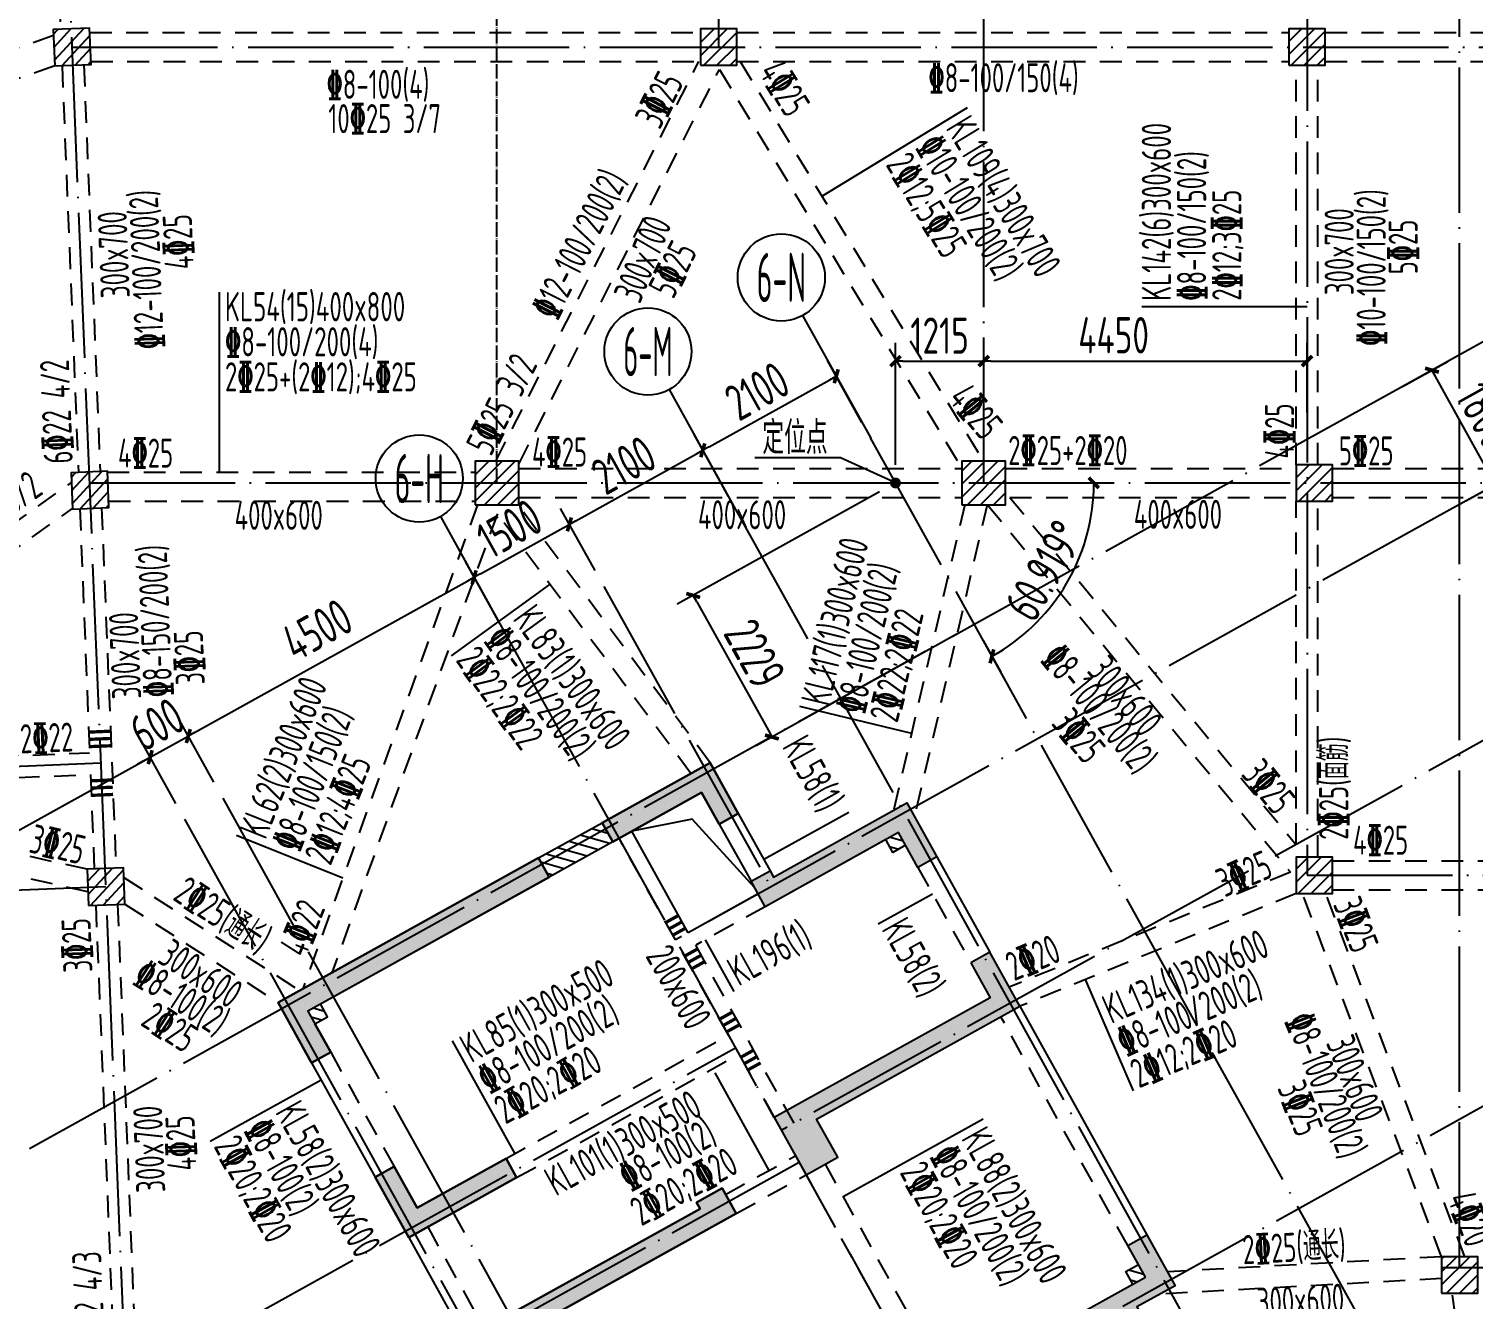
# Model space of a CAD drawing. Header units: millimetres. Extents: x 64473 to 386235, y 427387 to 703525.
# Drawn here: x 192955 to 212832, y 566360 to 583845 of the extents above; entities that cross this region are included whole.
import ezdxf
from ezdxf.enums import TextEntityAlignment as Align

# ---------------------------------------------------------------- set-up
doc = ezdxf.new("R2010")
doc.units = ezdxf.units.MM
doc.header["$LTSCALE"] = 100
doc.header["$PDMODE"] = 35
doc.header["$PDSIZE"] = 200
doc.linetypes.add('3', pattern=[5, 3, -2])
doc.linetypes.add('DOTE', pattern=[2.42, 2, -0.2, 0.02, -0.2])
for name, color, linetype in [('B-TEXT', 7, 'Continuous'), ('B-开洞', 7, 'Continuous'), ('COLU', 7, 'Continuous'), ('colu-1层', 6, 'Continuous'), ('h填实-1层', 254, 'Continuous'), ('h斜线-1层', 7, 'Continuous'), ('h斜线-柱', 7, 'Continuous'), ('L-AXIS', 3, 'Continuous'), ('L-dote', 253, 'DOTE'), ('L-箍筋', 1, 'Continuous'), ('wall-主楼', 2, 'Continuous'), ('垂直标注', 31, 'Continuous'), ('垂直钢筋', 27, 'Continuous'), ('梁', 4, 'Continuous'), ('梁虚线', 4, '3'), ('水平标注', 2, 'Continuous'), ('水平钢筋', 30, 'Continuous')]:
    doc.layers.add(name, color=color, linetype=linetype)
doc.styles.add('_TCH_AXIS', font='tssdeng.shx', dxfattribs={"width": 0.7, "bigfont": 'tssdchn.shx'})
doc.styles.add('COMPLEX', font='tssdeng.shx', dxfattribs={"width": 0.7, "bigfont": 'tssdchn.shx'})
doc.styles.get("Standard").update_dxf_attribs({"font": 'tssdeng.shx', "width": 0.7, "bigfont": 'tssdchn.shx'})
doc.styles.add('TSSD_Dimension', font='Tssdeng.shx', dxfattribs={"width": 0.7, "bigfont": 'tssdchn.shx'})
doc.dimstyles.new('TSSD_100_100', dxfattribs={"dimtxt": 300, "dimasz": 100, "dimexe": 100, "dimexo": 250, "dimgap": 100, "dimtad": 1, "dimdec": 0, "dimzin": 0, "dimdsep": 46, "dimtxsty": 'TSSD_Dimension', "dimblk": 'ARCHTICK', "dimcen": 0, "dimdle": 100, "dimclrt": 7, "dimadec": 0, "dimazin": 0, "dimtfac": 1, "dimtdec": 0, "dimtix": 1, "dimtmove": 2, "dimatfit": 3, "dimldrblk": 'ARCHTICK', "dimfxl": 1, "dimtolj": 1, "dimtzin": 0, "dimarcsym": 0})
doc.dimstyles.new('TSSD_100_100$0', dxfattribs={"dimtxt": 300, "dimasz": 100, "dimexe": 250, "dimexo": 250, "dimgap": 100, "dimtad": 1, "dimdec": 0, "dimzin": 0, "dimdsep": 46, "dimtxsty": 'TSSD_Dimension', "dimblk": '_tsdbk', "dimblk1": '_tsdbk', "dimblk2": '_tsdbk', "dimsah": 1, "dimcen": 0, "dimclrt": 7, "dimadec": 0, "dimazin": 0, "dimtfac": 1, "dimtdec": 0, "dimtix": 1, "dimtmove": 2, "dimatfit": 3, "dimldrblk": '_tsdbk', "dimfxl": 1, "dimtolj": 1, "dimtzin": 0, "dimarcsym": 0})
pattern_1 = [(45, (-467527.32, -323147.44), (-89.802561, 89.802561), [])]
pattern_2 = [(47.298773, (-467527.32, -323147.44), (-93.332309, 86.128277), [])]
pattern_3 = [(344.045374, (-164355.95, 304847.75), (34.909255, 122.10792), [])]

# ---------------------------------------------------------------- blocks, each defined once
blk = doc.blocks.new('_tsdbk')
blk.add_line((-1, 0), (0, 0))
at = {"const_width": 0.5}
blk.add_lwpolyline([(-0.7, -0.7), (0.7, 0.7)], dxfattribs=at)
blk = doc.blocks.new('*D66')
at = {"layer": 'Defpoints', "color": 0}
for p in [(204882, 577595), (204882, 577595), (207010, 577595), (205965, 575647), (206955, 575817)]:
    blk.add_point(p, dxfattribs=at)
at = {"layer": 'L-AXIS', "color": 0, "lineweight": -2}
for p, q in [((207260, 577595), (207862, 577595)), ((206087, 575428), (206330, 574990))]:
    blk.add_line(p, q, dxfattribs=at)
blk.add_arc((204882, 577595), 2731, 301.1793, 357.9016, dxfattribs=at)
at = {"layer": 'L-AXIS', "color": 0, "lineweight": -2, "xscale": 100, "yscale": 100, "zscale": 100}
for p, rotation in [((207612, 577595), 88.9507936716899), ((206209, 575208), 210.1301263151133)]:
    blk.add_blockref('_tsdbk', p, dxfattribs=dict(at, rotation=rotation))
at = {"layer": 'L-AXIS', "color": 7, "insert": (206934, 576388), "char_height": 500, "attachment_point": 5, "rotation": 59.5405, "style": 'TSSD_Dimension'}
blk.add_mtext('\\A1;60.919°', dxfattribs=at)
blk = doc.blocks.new('*D67')
at = {"layer": 'Defpoints', "color": 0}
for p in [(206096, 579272), (206096, 578316), (204882, 577595)]:
    blk.add_point(p, dxfattribs=at)
at = {"layer": 'L-AXIS', "color": 0, "lineweight": -2}
for p, q in [((204882, 577845), (204882, 579522)), ((206096, 578566), (206096, 579522)), ((204982, 579272), (205996, 579272))]:
    blk.add_line(p, q, dxfattribs=at)
at = {"layer": 'L-AXIS', "color": 0, "lineweight": -2, "xscale": 100, "yscale": 100, "zscale": 100, "rotation": 180}
blk.add_blockref('_tsdbk', (204882, 579272), dxfattribs=at)
at = {"layer": 'L-AXIS', "color": 0, "lineweight": -2, "xscale": 100, "yscale": 100, "zscale": 100}
blk.add_blockref('_tsdbk', (206096, 579272), dxfattribs=at)
at = {"layer": 'L-AXIS', "color": 7, "insert": (205489, 579622), "char_height": 500, "attachment_point": 5, "style": 'TSSD_Dimension'}
blk.add_mtext('\\A1;1215', dxfattribs=at)
blk = doc.blocks.new('*D68')
at = {"layer": 'Defpoints', "color": 0}
for p in [(204066, 579063), (204541, 578209), (202705, 577189)]:
    blk.add_point(p, dxfattribs=at)
at = {"layer": 'L-AXIS', "color": 0, "lineweight": -2}
for p, q in [((204419, 578427), (203945, 579282)), ((202318, 578092), (203979, 579015)), ((202583, 577408), (202109, 578262))]:
    blk.add_line(p, q, dxfattribs=at)
at = {"layer": 'L-AXIS', "color": 0, "lineweight": -2, "yscale": 100, "zscale": 100}
for p, xscale, rotation in [((204066, 579063), 99.99999999999999, 29.04537402752898), ((202230, 578044), 100, 209.045374027529)]:
    blk.add_blockref('_tsdbk', p, dxfattribs=dict(at, xscale=xscale, rotation=rotation))
at = {"layer": 'L-AXIS', "color": 7, "insert": (202978, 578859), "char_height": 500, "attachment_point": 5, "rotation": 29.0454, "style": 'TSSD_Dimension'}
blk.add_mtext('\\A1;2100', dxfattribs=at)
blk = doc.blocks.new('*D69')
at = {"layer": 'Defpoints', "color": 0}
for p in [(202230, 578044), (202705, 577189), (200869, 576170)]:
    blk.add_point(p, dxfattribs=at)
at = {"layer": 'L-AXIS', "color": 0, "lineweight": -2}
for p, q in [((202583, 577408), (202109, 578262)), ((200482, 577073), (202143, 577995)), ((200747, 576388), (200273, 577243))]:
    blk.add_line(p, q, dxfattribs=at)
at = {"layer": 'L-AXIS', "color": 0, "lineweight": -2, "yscale": 100, "zscale": 100}
for p, xscale, rotation in [((202230, 578044), 99.99999999999999, 29.04537402752898), ((200394, 577024), 100, 209.045374027529)]:
    blk.add_blockref('_tsdbk', p, dxfattribs=dict(at, xscale=xscale, rotation=rotation))
at = {"layer": 'L-AXIS', "color": 7, "insert": (201142, 577840), "char_height": 500, "attachment_point": 5, "rotation": 29.0454, "style": 'TSSD_Dimension'}
blk.add_mtext('\\A1;2100', dxfattribs=at)
blk = doc.blocks.new('*D79')
at = {"layer": 'Defpoints', "color": 0}
for p in [(213140, 577574), (212514, 577226), (213970, 574603)]:
    blk.add_point(p, dxfattribs=at)
at = {"layer": 'L-AXIS', "color": 0, "lineweight": -2}
for p, q in [((212733, 577347), (213359, 577695)), ((214548, 575038), (213189, 577486)), ((214189, 574724), (214815, 575072))]:
    blk.add_line(p, q, dxfattribs=at)
at = {"layer": 'L-AXIS', "color": 0, "lineweight": -2, "xscale": 100, "yscale": 100, "zscale": 100}
for p, rotation in [((213140, 577574), 119.0453740275032), ((214597, 574951), 299.0453740275032)]:
    blk.add_blockref('_tsdbk', p, dxfattribs=dict(at, rotation=rotation))
at = {"layer": 'L-AXIS', "color": 7, "insert": (214174, 576432), "char_height": 500, "attachment_point": 5, "rotation": 299.0454, "style": 'TSSD_Dimension'}
blk.add_mtext('\\A1;3000', dxfattribs=at)
blk = doc.blocks.new('*D109')
at = {"layer": 'Defpoints', "color": 0}
for p in [(194625, 573820), (195099, 572965), (190378, 570344)]:
    blk.add_point(p, dxfattribs=at)
at = {"layer": 'L-AXIS', "color": 0, "lineweight": -2}
for p, q in [((194977, 573184), (194503, 574038)), ((189991, 571246), (194537, 573771)), ((190257, 570562), (189782, 571416))]:
    blk.add_line(p, q, dxfattribs=at)
at = {"layer": 'L-AXIS', "color": 0, "lineweight": -2, "yscale": 100, "zscale": 100}
for p, xscale, rotation in [((194625, 573820), 99.99999999999999, 29.04537402752898), ((189904, 571198), 100, 209.045374027529)]:
    blk.add_blockref('_tsdbk', p, dxfattribs=dict(at, xscale=xscale, rotation=rotation))
at = {"layer": 'L-AXIS', "color": 7, "insert": (192094, 572815), "char_height": 500, "attachment_point": 5, "rotation": 29.0454, "style": 'TSSD_Dimension'}
blk.add_mtext('\\A1;5400', dxfattribs=at)
blk = doc.blocks.new('*D122')
at = {"layer": 'Defpoints', "color": 0}
for p in [(199083, 576296), (199557, 575442), (195623, 573257)]:
    blk.add_point(p, dxfattribs=at)
at = {"layer": 'L-AXIS', "color": 0, "lineweight": -2}
for p, q in [((199436, 575660), (198962, 576514)), ((195236, 574160), (198996, 576247)), ((195502, 573475), (195028, 574330))]:
    blk.add_line(p, q, dxfattribs=at)
at = {"layer": 'L-AXIS', "color": 0, "lineweight": -2, "yscale": 100, "zscale": 100}
for p, xscale, rotation in [((199083, 576296), 99.99999999999999, 29.04537402752898), ((195149, 574111), 100, 209.045374027529)]:
    blk.add_blockref('_tsdbk', p, dxfattribs=dict(at, xscale=xscale, rotation=rotation))
at = {"layer": 'L-AXIS', "color": 7, "insert": (196922, 575573), "char_height": 500, "attachment_point": 5, "rotation": 29.0454, "style": 'TSSD_Dimension'}
blk.add_mtext('\\A1;4500', dxfattribs=at)
blk = doc.blocks.new('*D123')
at = {"layer": 'Defpoints', "color": 0}
for p in [(195149, 574111), (195623, 573257), (195099, 572965)]:
    blk.add_point(p, dxfattribs=at)
at = {"layer": 'L-AXIS', "color": 0, "lineweight": -2}
for p, q in [((195502, 573475), (195028, 574330)), ((194977, 573184), (194503, 574038)), ((194625, 573820), (195149, 574111)), ((195236, 574160), (195324, 574208)), ((194537, 573771), (194450, 573723))]:
    blk.add_line(p, q, dxfattribs=at)
at = {"layer": 'L-AXIS', "color": 0, "lineweight": -2, "xscale": 100, "yscale": 100, "zscale": 100}
for p, rotation in [((195149, 574111), 209.045374027529), ((194625, 573820), 29.04537402752898)]:
    blk.add_blockref('_tsdbk', p, dxfattribs=dict(at, rotation=rotation))
at = {"layer": 'L-AXIS', "color": 7, "insert": (194717, 574271), "char_height": 500, "attachment_point": 5, "rotation": 29.0454, "style": 'TSSD_Dimension'}
blk.add_mtext('\\A1;600', dxfattribs=at)
blk = doc.blocks.new('*D124')
at = {"layer": 'Defpoints', "color": 0}
for p in [(200394, 577024), (200869, 576170), (199557, 575442)]:
    blk.add_point(p, dxfattribs=at)
at = {"layer": 'L-AXIS', "color": 0, "lineweight": -2}
for p, q in [((200747, 576388), (200273, 577243)), ((199171, 576344), (200307, 576975)), ((199436, 575660), (198962, 576514))]:
    blk.add_line(p, q, dxfattribs=at)
at = {"layer": 'L-AXIS', "color": 0, "lineweight": -2, "yscale": 100, "zscale": 100}
for p, xscale, rotation in [((200394, 577024), 99.99999999999999, 29.04537402752898), ((199083, 576296), 100, 209.045374027529)]:
    blk.add_blockref('_tsdbk', p, dxfattribs=dict(at, xscale=xscale, rotation=rotation))
at = {"layer": 'L-AXIS', "color": 7, "insert": (199569, 576966), "char_height": 500, "attachment_point": 5, "rotation": 29.0454, "style": 'TSSD_Dimension'}
blk.add_mtext('\\A1;1500', dxfattribs=at)
blk = doc.blocks.new('*D125')
at = {"layer": 'Defpoints', "color": 0}
for p in [(204882, 577595), (205965, 575647), (203181, 574098)]:
    blk.add_point(p, dxfattribs=at)
at = {"layer": 'L-AXIS', "color": 0, "lineweight": -2}
for p, q in [((204663, 577473), (201879, 575925)), ((202146, 575959), (203132, 574186)), ((205747, 575525), (202963, 573977))]:
    blk.add_line(p, q, dxfattribs=at)
at = {"layer": 'L-AXIS', "color": 0, "lineweight": -2, "xscale": 100, "yscale": 100, "zscale": 100}
for p, rotation in [((202098, 576046), 119.080919986805), ((203181, 574098), 299.080919986805)]:
    blk.add_blockref('_tsdbk', p, dxfattribs=dict(at, rotation=rotation))
at = {"layer": 'L-AXIS', "color": 7, "insert": (202945, 575242), "char_height": 500, "attachment_point": 5, "rotation": 299.0809, "style": 'TSSD_Dimension'}
blk.add_mtext('\\A1;2229', dxfattribs=at)
blk = doc.blocks.new('*D126')
at = {"layer": 'Defpoints', "color": 0}
for p in [(212265, 579147), (211640, 578799), (212513, 577225)]:
    blk.add_point(p, dxfattribs=at)
at = {"layer": 'L-AXIS', "color": 0, "lineweight": -2}
for p, q in [((211858, 578920), (212484, 579268)), ((213091, 577660), (212314, 579059)), ((212732, 577347), (213358, 577694))]:
    blk.add_line(p, q, dxfattribs=at)
at = {"layer": 'L-AXIS', "color": 0, "lineweight": -2, "xscale": 100, "yscale": 100, "zscale": 100}
for p, rotation in [((212265, 579147), 119.0453740275032), ((213139, 577573), 299.0453740275032)]:
    blk.add_blockref('_tsdbk', p, dxfattribs=dict(at, rotation=rotation))
at = {"layer": 'L-AXIS', "color": 7, "insert": (213008, 578530), "char_height": 500, "attachment_point": 5, "rotation": 299.0454, "style": 'TSSD_Dimension'}
blk.add_mtext('\\A1;1800', dxfattribs=at)
blk = doc.blocks.new('*D214')
at = {"layer": 'Defpoints', "color": 0}
for p in [(210546, 579272), (206096, 578316), (210546, 578316)]:
    blk.add_point(p, dxfattribs=at)
at = {"layer": 'L-AXIS', "color": 0, "lineweight": -2}
for p, q in [((206096, 578566), (206096, 579522)), ((210546, 578566), (210546, 579522)), ((206196, 579272), (210446, 579272))]:
    blk.add_line(p, q, dxfattribs=at)
at = {"layer": 'L-AXIS', "color": 0, "lineweight": -2, "xscale": 100, "yscale": 100, "zscale": 100, "rotation": 180}
blk.add_blockref('_tsdbk', (206096, 579272), dxfattribs=at)
at = {"layer": 'L-AXIS', "color": 0, "lineweight": -2, "xscale": 100, "yscale": 100, "zscale": 100}
blk.add_blockref('_tsdbk', (210546, 579272), dxfattribs=at)
at = {"layer": 'L-AXIS', "color": 7, "insert": (207884, 579628), "char_height": 500, "attachment_point": 5, "style": 'TSSD_Dimension'}
blk.add_mtext('\\A1;4450', dxfattribs=at)
blk = doc.blocks.new('_AXISO')
blk.add_circle((0, 0), 0.5)
at = {"layer": 'B-TEXT', "style": 'COMPLEX', "width": 1.450893}
blk.add_attdef('A', text='', height=0.56, dxfattribs=at).set_placement((0.249375, -0.28), (0.749375, -0.28), align=Align.FIT)

msp = doc.modelspace()

# ---------------------------------------------------------------- hatches: boundary and pattern name
at = {"layer": 'h填实-1层'}
for points in [[(202213.9, 573335.8), (200989.9, 572656.1), (200844.3, 572918.4), (202330.5, 573743.8), (202718.9, 573044.4), (202456.6, 572898.7)], [(205190.7, 572300.9), (204923.7, 572781.8), (203087.8, 571762.2), (202893.6, 572111.9), (203155.8, 572257.6), (203204.4, 572170.1), (205040.3, 573189.7), (205452.9, 572446.6)], [(200115.7, 572170.6), (196793.6, 570325.7), (197109.2, 569757.5), (196846.9, 569611.8), (196385.7, 570442.4), (199970, 572432.9)], [(205918.9, 570989.6), (206186, 570508.8), (203213.6, 568858.1), (203650.5, 568071.2), (204087.6, 568314), (203796.3, 568838.5), (206593.9, 570392.1), (206181.2, 571135.2)], [(199668.2, 568033), (198182, 567207.7), (197720.8, 568038.2), (197983.1, 568183.9), (198298.7, 567615.6), (199522.6, 568295.3)], [(199366.8, 565692.3), (199900.8, 564730.6), (199638.5, 564585), (198958.8, 565808.9), (202193.5, 567605.3), (202145, 567692.7), (202494.7, 567886.9), (202688.9, 567537.2)], [(208322.2, 566662.1), (208079.4, 567099.2), (208341.7, 567244.9), (208730.1, 566545.5), (208205.6, 566254.2), (208448.3, 565817.1), (208186, 565671.4), (207943.3, 566108.6), (205408, 564700.6), (205262.3, 564962.9)]]:
    msp.add_hatch(color=256, dxfattribs=at).paths.add_polyline_path(points)
at = {"layer": 'h斜线-1层'}
h = msp.add_hatch(dxfattribs=at)
h.set_pattern_fill('ANSI31', color=256, scale=40, angle=-60.95463, style=0)
h.set_pattern_definition(pattern_3)
h.paths.add_polyline_path([(200989.9, 572656.1), (200844.3, 572918.4), (199970, 572432.9), (200115.7, 572170.6)])
h = msp.add_hatch(dxfattribs=at)
h.set_pattern_fill('ANSI31', color=256, scale=40, angle=-60.95463, style=0)
h.set_pattern_definition(pattern_3)
h.paths.add_polyline_path([(205020.8, 572606.9), (204923.7, 572781.8), (204748.8, 572684.7), (204845.9, 572509.8)])
h = msp.add_hatch(dxfattribs=at)
h.set_pattern_fill('ANSI31', color=256, scale=40, angle=-60.95463, style=0)
h.set_pattern_definition(pattern_3)
h.paths.add_polyline_path([(197065.6, 570248), (196968.5, 570422.8), (196793.6, 570325.7), (196890.7, 570150.9)])
h = msp.add_hatch(dxfattribs=at)
h.set_pattern_fill('ANSI31', color=256, scale=40, angle=-60.95463, style=0)
h.set_pattern_definition(pattern_3)
h.paths.add_polyline_path([(208322.2, 566662.1), (208225.1, 566837), (208050.2, 566739.9), (208147.3, 566565)])
at = {"layer": 'h斜线-柱'}
h = msp.add_hatch(dxfattribs=at)
h.set_pattern_fill('ANSI31', color=256, scale=40, angle=2.29877, style=0)
h.set_pattern_definition(pattern_2)
h.paths.add_polyline_path([(193311.6, 583334.9), (193811.2, 583354.9), (193791.1, 583854.5), (193291.5, 583834.5)])
h = msp.add_hatch(dxfattribs=at)
h.set_pattern_fill('ANSI31', color=256, scale=40, style=0)
h.set_pattern_definition(pattern_1)
h.paths.add_polyline_path([(202196.5, 583344.7), (202696.5, 583344.7), (202696.5, 583844.7), (202196.5, 583844.7)])
h = msp.add_hatch(dxfattribs=at)
h.set_pattern_fill('ANSI31', color=256, scale=40, style=0)
h.set_pattern_definition(pattern_1)
h.paths.add_polyline_path([(210296.5, 583344.7), (210796.5, 583344.7), (210796.5, 583844.7), (210296.5, 583844.7)])
h = msp.add_hatch(dxfattribs=at)
h.set_pattern_fill('ANSI31', color=256, scale=40, angle=-2e-12, style=0)
h.paths.add_polyline_path([(199096.5, 577294.7), (199696.5, 577294.7), (199696.5, 577894.7), (199096.5, 577894.7)])
h = msp.add_hatch(dxfattribs=at)
h.set_pattern_fill('ANSI31', color=256, scale=40, angle=-2e-12, style=0)
h.paths.add_polyline_path([(205796.5, 577294.7), (206396.5, 577294.7), (206396.5, 577894.7), (205796.5, 577894.7)])
h = msp.add_hatch(dxfattribs=at)
h.set_pattern_fill('ANSI31', color=256, scale=40, style=0)
h.set_pattern_definition(pattern_1)
h.paths.add_polyline_path([(210396.5, 577344.7), (210896.5, 577344.7), (210896.5, 577844.7), (210396.5, 577844.7)])
h = msp.add_hatch(dxfattribs=at)
h.set_pattern_fill('ANSI31', color=256, scale=40, angle=2.29877, style=0)
h.set_pattern_definition(pattern_2)
h.paths.add_polyline_path([(193556.5, 577235), (194056.1, 577255), (194036, 577754.6), (193536.4, 577734.6)])
h = msp.add_hatch(dxfattribs=at)
h.set_pattern_fill('ANSI31', color=256, scale=40, angle=2.29877, style=0)
h.set_pattern_definition(pattern_2)
h.paths.add_polyline_path([(193775.5, 571777.4), (194275.1, 571797.4), (194255.1, 572297), (193755.5, 572277)])
h = msp.add_hatch(dxfattribs=at)
h.set_pattern_fill('ANSI31', color=256, scale=40, style=0)
h.set_pattern_definition(pattern_1)
h.paths.add_polyline_path([(210396.5, 571944.7), (210896.5, 571944.7), (210896.5, 572444.7), (210396.5, 572444.7)])
h = msp.add_hatch(dxfattribs=at)
h.set_pattern_fill('ANSI31', color=256, scale=40, style=0)
h.set_pattern_definition(pattern_1)
h.paths.add_polyline_path([(212396.5, 566444.7), (212896.5, 566444.7), (212896.5, 566944.7), (212396.5, 566944.7)])

# ---------------------------------------------------------------- linework, layer by layer
at = {"layer": 'B-开洞'}
msp.add_lwpolyline([(202942.1, 572024.5), (202084.9, 572965.6), (201252.2, 572801.8)], dxfattribs=at)
at = {"layer": 'COLU'}
for points in [[(193311.6, 583334.9), (193811.2, 583354.9), (193791.1, 583854.5), (193291.5, 583834.5)], [(202196.5, 583344.7), (202696.5, 583344.7), (202696.5, 583844.7), (202196.5, 583844.7)], [(210296.5, 583344.7), (210796.5, 583344.7), (210796.5, 583844.7), (210296.5, 583844.7)], [(199096.5, 577294.7), (199696.5, 577294.7), (199696.5, 577894.7), (199096.5, 577894.7)], [(205796.5, 577294.7), (206396.5, 577294.7), (206396.5, 577894.7), (205796.5, 577894.7)], [(210396.5, 577344.7), (210896.5, 577344.7), (210896.5, 577844.7), (210396.5, 577844.7)], [(193556.5, 577235), (194056.1, 577255), (194036, 577754.6), (193536.4, 577734.6)], [(193775.5, 571777.4), (194275.1, 571797.4), (194255.1, 572297), (193755.5, 572277)], [(210396.5, 571944.7), (210896.5, 571944.7), (210896.5, 572444.7), (210396.5, 572444.7)], [(212396.5, 566444.7), (212896.5, 566444.7), (212896.5, 566944.7), (212396.5, 566944.7)]]:
    msp.add_lwpolyline(points, close=True, dxfattribs=at)
at = {"layer": 'colu-1层', "elevation": 0}
for points in [[(202213.9, 573335.8), (200989.9, 572656.1), (200844.3, 572918.4), (202330.5, 573743.8), (202718.9, 573044.4), (202456.6, 572898.7)], [(205190.7, 572300.9), (204923.7, 572781.8), (203087.8, 571762.2), (202893.6, 572111.9), (203155.8, 572257.6), (203204.4, 572170.1), (205040.3, 573189.7), (205452.9, 572446.6)], [(200115.7, 572170.6), (196793.6, 570325.7), (197109.2, 569757.5), (196846.9, 569611.8), (196385.7, 570442.4), (199970, 572432.9)], [(205918.9, 570989.6), (206186, 570508.8), (203213.6, 568858.1), (203650.5, 568071.2), (204087.6, 568314), (203796.3, 568838.5), (206593.9, 570392.1), (206181.2, 571135.2)], [(199668.2, 568033), (198182, 567207.7), (197720.8, 568038.2), (197983.1, 568183.9), (198298.7, 567615.6), (199522.6, 568295.3)], [(208322.2, 566662.1), (208079.4, 567099.2), (208341.7, 567244.9), (208730.1, 566545.5), (208205.6, 566254.2), (208448.3, 565817.1), (208186, 565671.4), (207943.3, 566108.6), (205408, 564700.6), (205262.3, 564962.9)]]:
    msp.add_lwpolyline(points, close=True, dxfattribs=at)
at = {"layer": 'colu-1层'}
msp.add_lwpolyline([(199366.8, 565692.3), (199900.8, 564730.6), (199638.5, 564585), (198958.8, 565808.9), (202193.5, 567605.3), (202145, 567692.7), (202494.7, 567886.9), (202688.9, 567537.2)], close=True, dxfattribs=at)
at = {"layer": 'L-AXIS'}
for p, q in [((203602.2, 579898.6), (204540.6, 578208.9)), ((213043.6, 579578.8), (211639.5, 578799.1)), ((201766.4, 578879), (202704.7, 577189.3)), ((213917.5, 578005.2), (212513.4, 577225.5)), ((198619.1, 577131.2), (199557.5, 575441.5))]:
    msp.add_line(p, q, dxfattribs=at)
msp.add_lwpolyline([(204881.7, 577594.7), (204123.9, 577938.2), (202948.3, 577938.2)], dxfattribs=at)
at = {"layer": 'L-AXIS', "const_width": 75}
msp.add_lwpolyline([(204846.9, 577608.7, 1), (204916.5, 577580.7, 1)], format="xyb", close=True, dxfattribs=at)
at = {"layer": 'L-dote', "ltscale": 10}
for p, q in [((197411.7, 487429.9), (189943.7, 673465)), ((202446.5, 594394.7), (202446.5, 583594.7)), ((210546.5, 594394.7), (210546.5, 572194.7)), ((206096.5, 577594.7), (206096.5, 585264.6)), ((212646.5, 566794.7), (212646.5, 585264.6)), ((193551.4, 583594.7), (306735.7, 583594.7)), ((211639.5, 578799.1), (187620.9, 565460.5)), ((204535.7, 578217.7), (216936.2, 555888.4, 0)), ((193792.2, 577594.7), (295446.5, 577594.7)), ((212513.4, 577225.5), (201854.2, 571305.9)), ((202699.8, 577198.1), (219130.6, 547611.5, 0)), ((200868.8, 576169.8), (203167.2, 572031.1)), ((199557.5, 575441.5), (205449, 564832.7, 0)), ((213969.9, 574602.8), (203310.7, 568683.2)), ((193947.1, 573735.8), (180510.5, 573196.5)), ((195623.4, 573256.8), (210109.7, 547171.5, 0)), ((195098.9, 572965.5), (200992, 562353.8, 0)), ((210546.5, 572194.7), (287346.5, 572194.7)), ((194015.3, 572037.2), (180578.7, 571497.8)), ((216106.2, 570756.2), (192087.5, 557417.5)), ((189320.2, 562400.7), (202679.5, 569819.7)), ((203555.6, 568242.2), (190200.9, 560814.9)), ((212396.5, 566794.7), (281346.5, 566794.7))]:
    msp.add_line(p, q, dxfattribs=at)
at = {"layer": 'L-dote'}
msp.add_line((199396.5, 577594.7), (199396.5, 585264.6), dxfattribs=at)
at = {"layer": 'L-箍筋', "const_width": 44.9}
for points in [[(194079.3, 574177.8), (193779.8, 574164.8)], [(194083.4, 574077.9), (193783.8, 574064.9)], [(194087.5, 573978), (193787.8, 573964.9)], [(194106.2, 573507.2), (193806.7, 573494.1)], [(194110.3, 573407.3), (193810.7, 573394.2)], [(194114.4, 573307.4), (193814.7, 573294.3)], [(201896.1, 571642.3), (201721.3, 571545.2)], [(201944.7, 571554.9), (201769.8, 571457.8)], [(201993.2, 571467.4), (201818.4, 571370.3)], [(202159.6, 571181.4), (201979, 571081.1)], [(202207.9, 571093.8), (202027.6, 570993.7)], [(202256.2, 571006.3), (202076.1, 570906.3)], [(202639.4, 570312.5), (202460.9, 570213.4)], [(202687.7, 570225), (202509.4, 570126)], [(202736, 570137.5), (202558, 570038.6)], [(202929.4, 569787.3), (202752.2, 569688.9)], [(202977.8, 569699.8), (202800.7, 569601.5)], [(203026.1, 569612.2), (202849.3, 569514)]]:
    msp.add_lwpolyline(points, dxfattribs=at)
at = {"layer": 'wall-主楼'}
for points in [[(202330.5, 573743.8), (200844.3, 572918.4), (200989.9, 572656.1), (202213.9, 573335.8), (202456.6, 572898.7), (202718.9, 573044.4)], [(205020.8, 572606.9), (204845.9, 572509.8), (204748.8, 572684.7), (203087.8, 571762.2), (202893.6, 572111.9), (203155.8, 572257.6), (203204.4, 572170.1), (205040.3, 573189.7), (205453, 572446.6), (205190.7, 572300.9)], [(200844.3, 572918.4), (200989.9, 572656.1), (200115.7, 572170.6), (199970, 572432.9)], [(205918.9, 570989.6), (206186, 570508.8), (203213.6, 568858.1), (203650.5, 568071.2), (204087.6, 568314), (203796.3, 568838.5), (206593.9, 570392.1), (206181.2, 571135.2)], [(199668.2, 568033), (199522.6, 568295.3), (198298.7, 567615.6), (197983.1, 568183.9), (197720.8, 568038.2), (198182, 567207.7)]]:
    msp.add_lwpolyline(points, close=True, dxfattribs=at)
at = {"layer": 'wall-主楼', "elevation": 0}
for points in [[(196385.7, 570442.4), (196846.9, 569611.8), (197109.2, 569757.5), (196890.7, 570150.9), (197065.6, 570248), (196968.5, 570422.8), (200115.7, 572170.6), (199970, 572432.9)], [(208186, 565671.4), (207943.3, 566108.6), (205495.4, 564749.2), (205349.8, 565011.4), (208147.3, 566565), (208050.2, 566739.9), (208225.1, 566837), (208079.4, 567099.2), (208341.7, 567244.9), (208730.1, 566545.5), (208205.6, 566254.2), (208448.3, 565817.1)]]:
    msp.add_lwpolyline(points, close=True, dxfattribs=at)
msp.add_lwpolyline([(202145, 567692.7), (202193.5, 567605.3), (198958.8, 565808.9), (199638.5, 564585), (199900.8, 564730.6), (199463.9, 565517.4), (199638.7, 565614.5), (199541.6, 565789.4), (202688.9, 567537.2), (202494.7, 567886.9), (202145, 567692.7)], dxfattribs=at)
at = {"layer": '垂直标注'}
for p, q in [((205867.5, 582755.8), (203871.2, 581541.4)), ((208271.5, 580021.4), (210546.5, 580021.4)), ((198772.2, 575215.5), (200125.6, 576198.3)), ((203558.9, 574523.2), (205102.4, 574151)), ((204240.1, 573058.4), (203071.5, 572409.5)), ((195811.7, 572746.8), (197276.5, 572161.2)), ((204643.2, 571524.3), (205391.3, 571939.8)), ((195451.3, 568534), (196975.4, 569380.4)), ((206090.9, 568838.1), (204162.6, 567767.1))]:
    msp.add_line(p, q, dxfattribs=at)
at = {"layer": '梁'}
for p, q in [((202718.9, 573044.4), (203155.8, 572257.6)), ((202456.6, 572898.7), (202893.6, 572111.9)), ((202029, 571403), (201252.2, 572801.8)), ((205453, 572446.6), (206181.2, 571135.2)), ((202990.7, 571937.1), (202029, 571403)), ((206593.9, 570392.1), (208341.7, 567244.9)), ((196846.9, 569611.8), (197720.8, 568038.2)), ((198182, 567207.7), (198958.8, 565808.9))]:
    msp.add_line(p, q, dxfattribs=at)
at = {"layer": '梁虚线'}
for p, q in [((193194.7, 588739.7), (193391.4, 583839.3)), ((193794.5, 583794.7), (202196.5, 583794.7)), ((202696.5, 583794.7), (210296.5, 583794.7)), ((210796.5, 583794.7), (218396.8, 583794.7)), ((193294.8, 583752.9), (187866.6, 581849.1)), ((193808.5, 583394.7), (202196.5, 583394.7)), ((199380.7, 577894.7), (202176.6, 583394.7)), ((202696.5, 583394.7), (210296.5, 583394.7)), ((202743.7, 583394.7), (206089.6, 577894.7)), ((210796.5, 583394.7), (218396.8, 583394.7)), ((193311.6, 583334.9), (187883.6, 581431.2)), ((193411.6, 583336.2), (193636.3, 577739.4)), ((193711.3, 583350.1), (193936.1, 577749.8)), ((199696.5, 577853.9), (202458.2, 583286.8)), ((202458.2, 583286.8), (205796.5, 577799.2)), ((210396.5, 577844.7), (210396.5, 583344.7)), ((210696.5, 577844.7), (210696.5, 583344.7)), ((194036.4, 577744.7), (199096.5, 577744.7)), ((199696.5, 577794.7), (205796.5, 577794.7)), ((206396.5, 577794.7), (210396.5, 577794.7)), ((210896.5, 577794.7), (218396.2, 577794.7)), ((188189.7, 573805), (193541.8, 577602.2)), ((188515, 573667.9), (193554.9, 577243.6)), ((193656.3, 577239.8), (193791.2, 573879.7)), ((193956.2, 577250.2), (194155.2, 572292.2)), ((194052.5, 577344.7), (199096.5, 577344.7)), ((199128.4, 577294.7), (196724.2, 570630.4)), ((202330.5, 573743.8), (199683.8, 577294.7)), ((199696.5, 577394.7), (205796.5, 577394.7)), ((205834.8, 577294.7), (204855.1, 573086.9)), ((206142.9, 577294.7), (205143.7, 573003.5)), ((206149.3, 577294.7), (210317.6, 572236.6)), ((206455.7, 577394.7), (210396.5, 577394.7)), ((206455.7, 577394.7), (210396.5, 572612.6)), ((210396.5, 572612.6), (210396.5, 577344.7)), ((210696.5, 572444.7), (210696.5, 577344.7)), ((210896.5, 577394.7), (218396.2, 577394.7)), ((199402.4, 577170.1), (197122.9, 570851.4)), ((202065.8, 573596.8), (199402.4, 577170.1)), ((188515, 573667.9), (193791.2, 573879.7)), ((188806.6, 573379.4), (193803.3, 573579.9)), ((193803.3, 573579.9), (193855.4, 572281.8)), ((193755.5, 572277), (188806.6, 573379.4)), ((193766.7, 571967.1), (188208.6, 573205.2)), ((202582.4, 569994.6), (201077.4, 572704.7)), ((202582.4, 569994.6), (201077.4, 572704.7)), ((205190.7, 572300.9), (205918.9, 570989.6)), ((210896.5, 572394.7), (218396.7, 572394.7)), ((194260.4, 572163.4), (196686.1, 570606)), ((210317.6, 572236.6), (206447.6, 570655.4)), ((210396.5, 571944.7), (206594.3, 570391.2)), ((212396.5, 566944.7), (210482.8, 571944.7)), ((212717.8, 566944.5), (210804.1, 571944.5)), ((210896.5, 571994.7), (218396.7, 571994.7)), ((193875.4, 571782.2), (194128.1, 565487.2)), ((194175.3, 571792.6), (194427.9, 565497.7)), ((194275.1, 571797.4), (196385.7, 570442.4)), ((203087.8, 571762.2), (202131.9, 571231.4)), ((203485.5, 568780.3), (202131.9, 571231.4)), ((208079.4, 567099.2, 0), (206331.6, 570246.5)), ((199522.6, 568295.3), (202582.4, 569994.6)), ((197109.2, 569757.5, 0), (197983.1, 568183.9)), ((199668.2, 568033), (202728.1, 569732.3)), ((203213.6, 568858.1), (202728.1, 569732.3)), ((202543.2, 567799.5, 0), (203504.9, 568333.5, 0)), ((203912.8, 568216.9, 0), (205612, 565157.1, 0)), ((202688.9, 567537.2, 0), (203650.5, 568071.2)), ((203650.5, 568071.2), (205349.8, 565011.4, 0)), ((198444.3, 567353.3), (199221.1, 565954.6, 0)), ((212396.5, 566944.7), (208624.3, 566736.1)), ((212396.5, 566644.2), (208525.1, 566430.2)), ((213041.6, 562648.7), (212544.6, 566444.8))]:
    msp.add_line(p, q, dxfattribs=at)
at = {"layer": '水平标注'}
for p, q in [((195573.5, 580221.4), (195573.5, 577744.7)), ((202663.7, 570593.1), (202267.4, 571306.6)), ((208159.2, 569227.1), (207498.2, 570759.5)), ((198779.7, 569915.7), (199642.5, 568361.9)), ((203143.3, 568132.7), (202398.8, 569473.2))]:
    msp.add_line(p, q, dxfattribs=at)

# ---------------------------------------------------------------- block references
at = {"layer": 'L-AXIS'}
ref = msp.add_blockref('_AXISO', (203310.9, 580423.1), dxfattribs=dict(at, xscale=1199.999999999997, yscale=1200, zscale=1200, rotation=359.9996457873818))
ref.add_attrib('A', '6-N', dxfattribs={"color": 7, "height": 678.82, "rotation": 359.99965, "style": '_TCH_AXIS', "width": 0.323077}).set_placement((202971.5, 580083.7), (203650.4, 580083.7), align=Align.FIT)
ref = msp.add_blockref('_AXISO', (201475, 579403.6), dxfattribs=dict(at, xscale=1199.999999999997, yscale=1200, zscale=1200, rotation=359.9996457873818))
ref.add_attrib('A', '6-M', dxfattribs={"color": 7, "height": 678.82, "rotation": 359.99965, "style": '_TCH_AXIS', "width": 0.313433}).set_placement((201135.6, 579064.2), (201814.5, 579064.2), align=Align.FIT)
ref = msp.add_blockref('_AXISO', (198327.8, 577655.8), dxfattribs=dict(at, xscale=1199.999999999997, yscale=1200, zscale=1200, rotation=359.9996457873818))
ref.add_attrib('A', '6-H', dxfattribs={"color": 7, "height": 678.82, "rotation": 359.99965, "style": '_TCH_AXIS', "width": 0.318182}).set_placement((197988.4, 577316.4), (198667.2, 577316.4), align=Align.FIT)

# ---------------------------------------------------------------- texts
at = {"layer": 'L-AXIS', "width": 0.7}
msp.add_text('定位点', height=450, dxfattribs=at).set_placement((203498.8, 577991.5), align=Align.CENTER)
at = {"layer": '垂直标注', "width": 0.65}
for s, height, rotation, p in [('KL109(4)300x700', 403, 301.31354, (205565.1, 582477.5)), ('KL142(6)300x600', 403, 90, (208674.5, 580102)), ('%%13210-100/200(2)', 403, 301.31354, (205151.9, 582226.2)), ('2%%13212;5%%13325', 403, 301.31354, (204738.8, 581974.9)), ('%%1328-100/150(2)', 402, 90, (209158.1, 580102)), ('2%%13212;3%%13325', 401, 90, (209641.7, 580102)), ('KL117(1)300x600', 403, 76.44174, (203969.6, 574507.1)), ('%%1328-100/200(2)', 402, 76.44174, (204439.7, 574393.7)), ('KL83(1)300x600', 403, 305.98548, (199602.1, 575718.6)), ('2%%13322;2%%13322', 401, 76.44174, (204909.8, 574280.3)), ('%%1328-100/200(2)', 402, 305.98548, (199210.8, 575434.4)), ('2%%13322;2%%13322', 401, 305.98548, (198819.5, 575150.3)), ('KL62(2)300x600', 403, 68.21004, (196213.8, 572672.4)), ('%%1328-100/150(2)', 402, 68.21004, (196660.6, 572493.8)), ('KL58(1)', 403, 299.04446, (203311.5, 573964.6)), ('2%%13212;4%%13325', 401, 68.21004, (197107.4, 572315.2)), ('KL58(2)', 403, 299.04546, (204682.3, 571453.9)), ('KL58(2)300x600', 403, 299.04554, (196335.9, 568933.1)), ('%%1328-100(2)', 402, 299.04554, (195913.2, 568698.3)), ('KL88(2)300x600', 403, 299.04533, (205777.8, 568571.9)), ('2%%13320;2%%13320', 401, 299.04554, (195490.4, 568463.5)), ('%%1328-100/200(2)', 402, 299.04533, (205355, 568337.1)), ('2%%13320;2%%13320', 401, 299.04533, (204932.2, 568102.4))]:
    msp.add_text(s, height=height, rotation=rotation, dxfattribs=at).set_placement(p)
at = {"layer": '垂直钢筋', "color": 0, "width": 0.65}
for s, rotation, p in [('4%%13325', 301.31354, (202987.2, 583249.9)), ('3%%13325', 63.05425, (201639.9, 582447.9)), ('%%13212-100/200(2)', 63.05425, (200208.5, 579813.8)), ('%%13212-100/200(2)', 92.29881, (194815.1, 579444.5)), ('%%13210-100/150(2)', 90, (211628.6, 579480.3)), ('300x700', 92.29881, (194346.6, 580147.4)), ('4%%13325', 92.29881, (195224.9, 580542.4)), ('300x700', 68.21004, (201366.3, 580049.4)), ('300x700', 90, (211188.6, 580179.9)), ('5%%13325', 90, (212068.6, 580466)), ('5%%13325', 63.05425, (201823.9, 580111.4)), ('6%%13322 4/2', 92.29881, (193562.1, 577867.2)), ('5%%13325 3/2', 63.05425, (199314.8, 577949.2)), ('4%%13325', 309.49108, (205592.6, 578745)), ('4%%13325', 90, (210367.2, 577930.2)), ('%%1328-150/200(2)', 92.29873, (194933.8, 574655.3)), ('300x700', 92.29873, (194502.7, 574627.3)), ('3%%13325', 92.29873, (195377.6, 574824.1)), ('%%1328-100/200(2)', 309.49108, (206869, 575168.7)), ('300x600', 309.49108, (207503.7, 575000.3)), ('3%%13325', 309.49108, (207013.4, 574277.6)), ('2%%13325(面筋)', 90, (211112.8, 572682.3)), ('3%%13325', 309.49108, (209626.9, 573577.7)), ('3%%13325', 291.25052, (210898.2, 571792.9)), ('4%%13322', 68.21004, (196762.9, 571047.8)), ('3%%13325', 92.29873, (193831, 570864.8)), ('200x600', 299.04542, (201434.3, 571082.5)), ('%%1328-100/200(2)', 291.25052, (210243.6, 570204.4)), ('300x600', 291.25052, (210800.9, 569887.3)), ('3%%13325', 291.25052, (210132, 569265.7)), ('300x700', 92.29877, (194834.4, 567833.5)), ('4%%13325', 92.29877, (195262.6, 568136.6)), ('4%%13320', 291.25052, (212469.5, 567745.2)), ('7%%13322 4/3', 92.29877, (194005.3, 565594.6))]:
    msp.add_text(s, height=400, rotation=rotation, dxfattribs=at).set_placement(p)
at = {"layer": '水平标注', "width": 0.65}
for s, height, p in [('KL54(15)400x800', 403, (195653.9, 579819.4)), ('%%1328-100/200(4)', 402, (195653.9, 579337)), ('2%%13325+(2%%13212);4%%13325', 401, (195653.9, 578854.6))]:
    msp.add_text(s, height=height, dxfattribs=at).set_placement(p)
for s, height, rotation, p in [('KL196(1)', 403, 29.04527, (202725.1, 570658.8)), ('KL134(1)300x600', 403, 23.33426, (207851.7, 570142.6)), ('KL85(1)300x500', 403, 29.04528, (199045.1, 569603.3)), ('%%1328-100/200(2)', 402, 23.33426, (208042.3, 569700.7)), ('%%1328-100/200(2)', 402, 29.04528, (199279.3, 569181.5)), ('2%%13212;2%%13320', 401, 23.33426, (208232.9, 569258.9)), ('2%%13320;2%%13320', 401, 29.04528, (199513.6, 568759.8)), ('KL101(1)300x500', 403, 29.04587, (200209.4, 567770.5)), ('%%1328-100(2)', 402, 29.04587, (201223.4, 567838)), ('2%%13320;2%%13320', 401, 29.04587, (201384.6, 567358.1))]:
    msp.add_text(s, height=height, rotation=rotation, dxfattribs=at).set_placement(p)
at = {"layer": '水平钢筋', "color": 1, "width": 0.65}
for s, p in [('%%1328-100/150(4)', (205336, 582972.7)), ('%%1328-100(4)', (197052.5, 582881.4)), ('10%%13325 3/7', (197076.3, 582409.3))]:
    msp.add_text(s, height=400, dxfattribs=at).set_placement(p)
at = {"layer": '水平钢筋', "color": 0, "width": 0.65}
for s, p in [('4%%13325', (199879.4, 577820.3)), ('2%%13325+2%%13320', (206432.9, 577841.9)), ('5%%13325', (210983.8, 577835.4)), ('4%%13325', (194182, 577805.8)), ('400x600', (195786.2, 576949.3)), ('400x600', (202163.4, 576957.2)), ('400x600', (208161.8, 576962.6)), ('4%%13325', (211179.4, 572477.5))]:
    msp.add_text(s, height=400, dxfattribs=at).set_placement(p)
for s, rotation, p in [('5%%13325 3/2', 35.06671, (191996.5, 576629.4)), ('2%%13322', 2.2988, (192841.3, 573870.9)), ('3%%13325', 346.47961, (192941.3, 572513.1)), ('3%%13325', 23.33426, (209413.3, 571885.9)), ('2%%13325(通长)', 326.9024, (194920.4, 571865.3)), ('300x600', 326.9024, (194707.4, 571004.2)), ('2%%13320', 23.33426, (206515, 570733.5)), ('%%1328-100(2)', 326.9024, (194362.4, 570725.1)), ('2%%13325', 326.9024, (194475.4, 570140.6)), ('2%%13325(通长)', 2.97133, (209667.3, 566839.3)), ('300x600', 2.97133, (209866.1, 566114.7))]:
    msp.add_text(s, height=400, rotation=rotation, dxfattribs=at).set_placement(p)

# ---------------------------------------------------------------- dimensions: what is measured, and where the dimension line sits
at = {"layer": 'L-AXIS'}
dim = msp.add_linear_dim(base=(206096.5, 579271.8), p1=(204881.7, 577594.7), p2=(206096.5, 578315.9), dimstyle='TSSD_100_100$0', override={"dimtxt": 500}, dxfattribs=at)
dim.commit()
dim.dimension.update_dxf_attribs({"geometry": '*D67', "text_midpoint": (205489.1, 579621.8)})
dim = msp.add_linear_dim(base=(210546.5, 579271.8), p1=(206096.5, 578315.9), p2=(210546.5, 578315.9), dimstyle='TSSD_100_100$0', override={"dimtxt": 500}, dxfattribs=at)
dim.commit()
dim.dimension.update_dxf_attribs({"geometry": '*D214', "text_midpoint": (207884, 579628.2), "dimtype": 160})
for base, p1, p2, angle, picture, middle in [((204066.2, 579063.1), (202704.7, 577189.3), (204540.6, 578208.9), 29.04537, '*D68', (202978.4, 578859.3)), ((212265.3, 579146.6), (212513.4, 577225.5), (211639.5, 578799.1), 119.04537, '*D126', (213008.2, 578529.7)), ((202230.4, 578043.5), (200868.8, 576169.8), (202704.7, 577189.3), 29.04537, '*D69', (201142.5, 577839.7)), ((200394.5, 577024), (199557.5, 575441.5), (200868.8, 576169.8), 29.04537, '*D124', (199568.9, 576965.8)), ((213140.1, 577573.5), (213969.9, 574602.8), (212514.4, 577226), 119.04537, '*D79', (214174.4, 576432.1)), ((195149, 574111), (195098.9, 572965.5), (195623.4, 573256.8), 29.04537, '*D123', (194716.8, 574271.3)), ((194624.5, 573819.7), (190378, 570343.8), (195098.9, 572965.5), 29.04537, '*D109', (192094.1, 572814.8))]:
    dim = msp.add_linear_dim(base=base, p1=p1, p2=p2, angle=angle, dimstyle='TSSD_100_100$0', override={"dimtxt": 500}, dxfattribs=at)
    dim.commit()
    dim.dimension.update_dxf_attribs({"geometry": picture, "text_midpoint": middle})
dim = msp.add_angular_dim_2l(base=(206954.559, 575817.2515), line1=((204881.6973, 577594.7073), (205965.0576, 575646.7668)), line2=((204881.6973, 577594.7073), (207010.3873, 577594.7073)), dimstyle='TSSD_100_100', override={"dimtxt": 500, "dimexe": 250, "dimblk": '_tsdbk', "dimblk1": '_tsdbk', "dimblk2": '_tsdbk', "dimsah": 1, "dimdle": 0, "dimadec": 3, "dimldrblk": '_tsdbk'}, dxfattribs=at)
dim.commit()
dim.dimension.update_dxf_attribs({"geometry": '*D66', "text_midpoint": (206933.7331, 576387.9169)})
dim = msp.add_aligned_dim(p1=(204881.7, 577594.7), p2=(205965.1, 575646.8), distance=-3185.7, dimstyle='TSSD_100_100$0', override={"dimtxt": 500}, dxfattribs=at)
dim.commit()
dim.dimension.update_dxf_attribs({"geometry": '*D125', "text_midpoint": (202945.2, 575242.5)})
dim = msp.add_linear_dim(base=(199083.1, 576295.7), p1=(195623.4, 573256.8), p2=(199557.5, 575441.5), angle=29.04537, dimstyle='TSSD_100_100$0', override={"dimtxt": 500}, dxfattribs=at)
dim.commit()
dim.dimension.update_dxf_attribs({"geometry": '*D122', "text_midpoint": (196922.1, 575573.4), "dimtype": 160})

doc.saveas('drawing.dxf')
